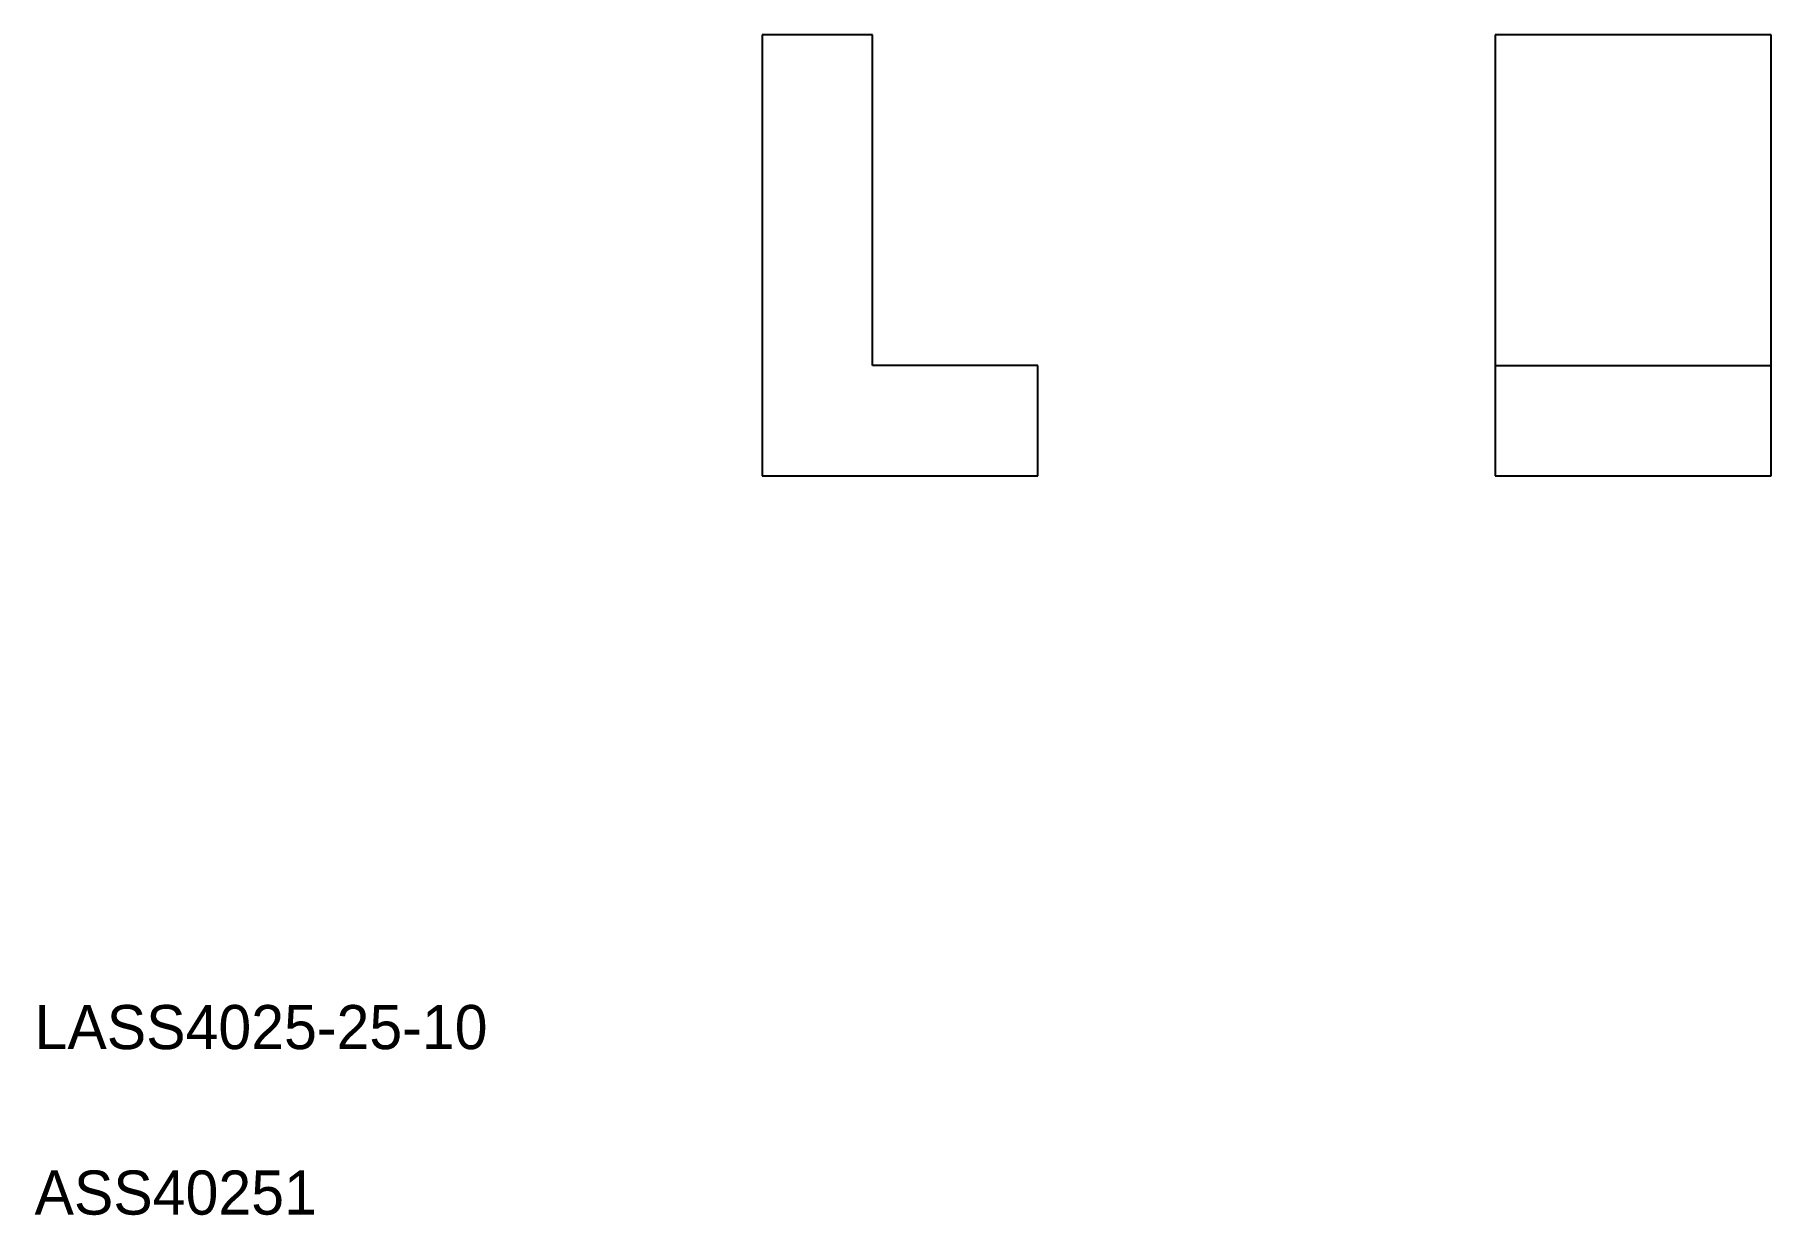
# Model space of a CAD drawing. Extents: x 441 to 598, y 424 to 531.
import ezdxf

# ---------------------------------------------------------------- set-up
doc = ezdxf.new("R2010")
doc.units = 0
doc.layers.get('0').update_dxf_attribs({"linetype": 'CONTINUOUS'})

msp = doc.modelspace()

# ---------------------------------------------------------------- linework, layer by layer
at = {"color": 7, "linetype": 'CONTINUOUS'}
for p, q in [((507.02, 531), (507.02, 491)), ((517.02, 531), (507.02, 531)), ((517.02, 501), (517.02, 531)), ((598.45, 531), (573.45, 531)), ((573.45, 531), (573.45, 491)), ((598.45, 491), (598.45, 531)), ((532.02, 501), (517.02, 501)), ((532.02, 491), (532.02, 501)), ((573.45, 501), (598.45, 501)), ((507.02, 491), (532.02, 491)), ((573.45, 491), (598.45, 491))]:
    msp.add_line(p, q, dxfattribs=at)

# ---------------------------------------------------------------- texts
for s, p in [('LASS4025-25-10', (441.11, 439.04)), ('ASS40251', (441.11, 424.04))]:
    msp.add_text(s, height=4, dxfattribs=at).set_placement(p)

doc.saveas('drawing.dxf')
